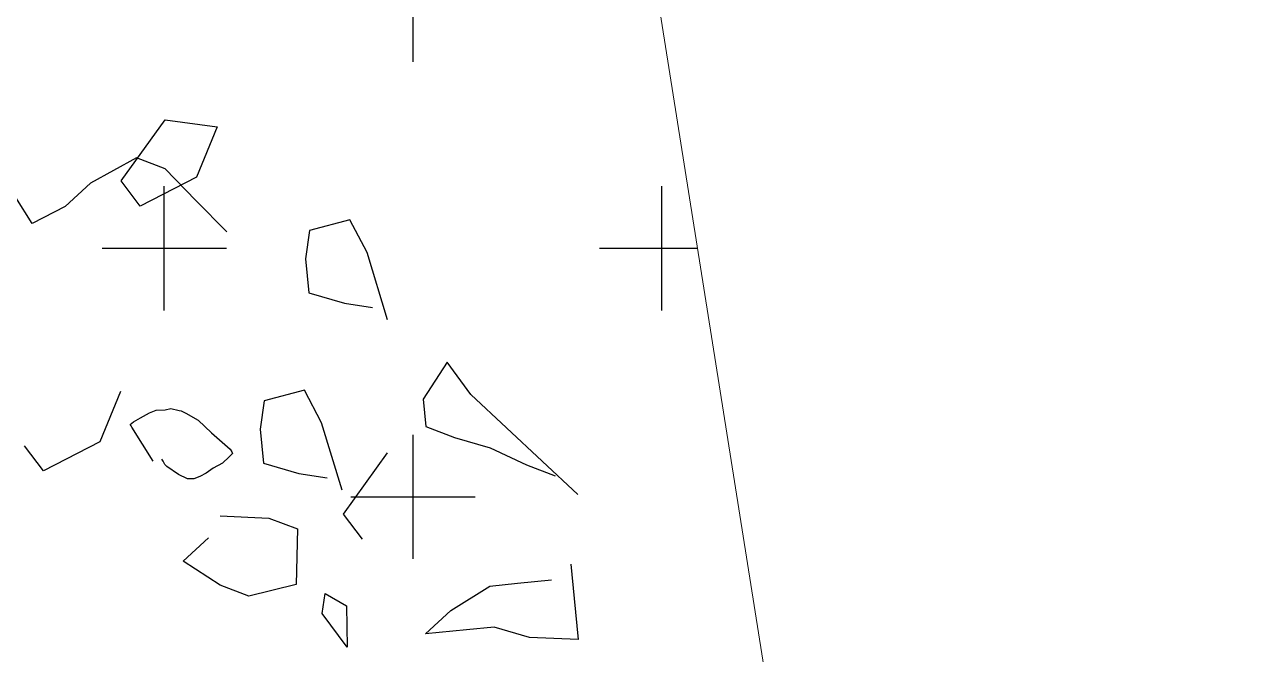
# Model space of a CAD drawing. Header units: metres. Extents: x 71066629 to 71645179, y 84793221 to 85208804.
# Drawn here: x 71291202 to 71295088, y 85029965 to 85031978 of the extents above; entities that cross this region are included whole.
import ezdxf

# ---------------------------------------------------------------- set-up
doc = ezdxf.new("R2010")
doc.units = ezdxf.units.M
doc.header["$LTSCALE"] = 1000
doc.layers.add('A_SITEP_PLANT', color=85, linetype='Continuous')
doc.layers.add('G-PLTG', color=105, linetype='Continuous')
doc.layers.add('G-ROAD-园区', color=175, linetype='Continuous', lineweight=13)

# ---------------------------------------------------------------- blocks, each defined once
blk = doc.blocks.new('A$C1F6C256B')
at = {"layer": 'A_SITEP_PLANT'}
for p, q in [((3249.197973627422, 4761.215573481459), (3342.693494050007, 4891.475529470248)), ((3249.197973627422, 4761.215573481459), (3342.693494050007, 4891.475529470248)), ((3342.693494050007, 4891.475529470248), (3453.423820877448, 4876.593698202632)), ((3342.693494050007, 4891.475529470248), (3453.423820877448, 4876.593698202632)), ((3453.423820877448, 4876.593698202632), (3409.490183883754, 4769.352078148775)), ((3453.423820877448, 4876.593698202632), (3409.490183883754, 4769.352078148775)), ((3409.490183883754, 4769.352078148775), (3289.742684768687, 4707.798850702704)), ((3409.490183883754, 4769.352078148775), (3289.742684768687, 4707.798850702704)), ((3289.742684768687, 4707.798850702704), (3249.197973627422, 4761.215573481459)), ((3289.742684768687, 4707.798850702704), (3249.197973627422, 4761.215573481459)), ((3247.66344381345, 4313.069798164885), (3203.538838111272, 4205.809302339359)), ((3247.66344381345, 4313.069798164885), (3203.538838111272, 4205.809302339359)), ((3084.018383198592, 4143.892848137824), (3043.246627774381, 4197.672797390114)), ((3084.018383198592, 4143.892848137824), (3043.246627774381, 4197.672797390114)), ((3203.538838111272, 4205.809302339359), (3084.018383198592, 4143.892848137824)), ((3203.538838111272, 4205.809302339359), (3084.018383198592, 4143.892848137824)), ((3722.451039089821, 4052.06412123004), (3815.946561446064, 4182.324076198449)), ((3722.451039089821, 4052.06412123004), (3815.946561446064, 4182.324076198449)), ((3762.995750311646, 3998.647398008121), (3722.451039089821, 4052.06412123004)), ((3762.995750311646, 3998.647398008121), (3722.451039089821, 4052.06412123004)), ((3676.647117171495, 3840.242052779504), (3683.067508242384, 3882.760826044134)), ((3676.647117171495, 3840.242052779504), (3683.067508242384, 3882.760826044134)), ((3683.067508242384, 3882.760826044134), (3728.858480652038, 3856.531667099189)), ((3683.067508242384, 3882.760826044134), (3728.858480652038, 3856.531667099189)), ((3730.039244128624, 3768.834022047376), (3676.647117171495, 3840.242052779504)), ((3730.039244128624, 3768.834022047376), (3676.647117171495, 3840.242052779504)), ((3728.858480652038, 3856.531667099189), (3730.039244128624, 3768.834022047376)), ((3728.858480652038, 3856.531667099189), (3730.039244128624, 3768.834022047376))]:
    blk.add_line(p, q, dxfattribs=at)
for points in [[(3473.7777669403, 4652.862259024725), (3408.382177790394, 4719.846033774054), (3342.86123439169, 4787.019895005884), (3281.68472097331, 4810.31102710063), (3184.00574272417, 4756.546881498769), (3130.018292300636, 4707.10293943109), (3060.049517724488, 4670.847760305129), (3025.15007722727, 4726.075626857579), (2945.10744744417, 4791.814179006964), (2875.039999249333, 4755.551023203414), (2911.633928154304, 4832.615341187833), (2905.87078643858, 4890.923711068404), (2757.206448630022, 4905.771885571652), (2639.156751982402, 4908.671610995429), (2551.794455887866, 4900.036807867116), (2448.359197664133, 4904.583486402611), (2302.586514096067, 4890.175458220649), (2174.312713720719, 4848.159243940259), (2073.761900265294, 4823.450783481036), (1942.616438440862, 4810.488495459605), (1812.916890687891, 4782.897226676054), (1726.894799330679, 4759.624770690134), (1642.305664752203, 4721.926305813075), (1556.382073184126, 4698.663585379749)], [(3815.98792652745, 4465.938790074782), (3772.433690073434, 4608.731229103403), (3736.075726087671, 4678.787530440459), (3650.159170234168, 4655.525505478668), (3641.288228249585, 4595.768941090908), (3648.497284107842, 4522.831590448011), (3724.308054984373, 4500.986893841618), (3783.960321308055, 4492.110971484362)], [(3815.98792652745, 4465.938790074782), (3772.433690073434, 4608.731229103403), (3736.075726087671, 4678.787530440459), (3650.159170234168, 4655.525505478668), (3641.288228249585, 4595.768941090908), (3648.497284107842, 4522.831590448011), (3724.308054984373, 4500.986893841618), (3783.960321308055, 4492.110971484362)], [(4220.716764963814, 4093.786956594908), (3993.579105072014, 4306.854195292981), (3942.692419131286, 4375.474492084875), (3891.589587161667, 4296.773652004282), (3897.352902778948, 4238.463523185666), (3958.536451840249, 4215.173086418625), (4034.261680077005, 4193.115682379692), (4111.419691478077, 4156.634028333239), (4172.596378725662, 4133.341137228825)], [(4220.716764963814, 4093.786956594908), (3993.579105072014, 4306.854195292981), (3942.692419131286, 4375.474492084875), (3891.589587161667, 4296.773652004282), (3897.352902778948, 4238.463523185666), (3958.536451840249, 4215.173086418625), (4034.261680077005, 4193.115682379692), (4111.419691478077, 4156.634028333239), (4172.596378725662, 4133.341137228825)], [(3719.422010531707, 4103.119247044902), (3675.848129017977, 4246.110444705264), (3639.502948350739, 4315.965533153911), (3553.566573463671, 4292.904025599681), (3544.702667193487, 4233.14815668395), (3551.911549150303, 4160.212564978603), (3627.62399413978, 4138.35637374717), (3687.374586350459, 4129.491945943097)], [(3719.422010531707, 4103.119247044902), (3675.848129017977, 4246.110444705264), (3639.502948350739, 4315.965533153911), (3553.566573463671, 4292.904025599681), (3544.702667193487, 4233.14815668395), (3551.911549150303, 4160.212564978603), (3627.62399413978, 4138.35637374717), (3687.374586350459, 4129.491945943097)], [(3317.064598315221, 4164.612892572331), (3271.963476828299, 4236.849194021052), (3270.286940296472, 4240.154510014108), (3268.458860298386, 4243.059178351716), (3275.258315209649, 4248.352494660125), (3290.035572935769, 4256.75511078845), (3309.586585075012, 4267.551140122348), (3323.866556777619, 4273.198154153273), (3342.681370496051, 4273.900783967139), (3354.936654675053, 4276.654761141806), (3372.485089553287, 4272.610958494974), (3377.215997171763, 4271.535879752337), (3387.132371936576, 4266.737731817644), (3412.875821516325, 4251.933838833531), (3441.162741823646, 4225.053456235881), (3481.383410764218, 4190.488966913486), (3484.507102134172, 4184.248098362732), (3486.144213136751, 4181.324554832478), (3478.807384450105, 4173.664109562233), (3464.900482257595, 4160.34058437738), (3445.349469974521, 4149.544555025117), (3429.99642591906, 4139.163448635372), (3416.440362890542, 4132.045308110857), (3403.649380061601, 4126.924367466912), (3390.140598140715, 4127.131849853817), (3371.335857192636, 4136.065180634818), (3346.474631197576, 4153.649190464552), (3342.434978384757, 4157.485510742612), (3339.19515631668, 4162.950328683131), (3338.435172580357, 4164.803558867716), (3335.883846274344, 4169.17265318791)], [(3317.064598315221, 4164.612892572331), (3271.963476828299, 4236.849194021052), (3270.286940296472, 4240.154510014108), (3268.458860298386, 4243.059178351716), (3275.258315209649, 4248.352494660125), (3290.035572935769, 4256.75511078845), (3309.586585075012, 4267.551140122348), (3323.866556777619, 4273.198154153273), (3342.681370496051, 4273.900783967139), (3354.936654675053, 4276.654761141806), (3372.485089553287, 4272.610958494974), (3377.215997171763, 4271.535879752337), (3387.132371936576, 4266.737731817644), (3412.875821516325, 4251.933838833531), (3441.162741823646, 4225.053456235881), (3481.383410764218, 4190.488966913486), (3484.507102134172, 4184.248098362732), (3486.144213136751, 4181.324554832478), (3478.807384450105, 4173.664109562233), (3464.900482257595, 4160.34058437738), (3445.349469974521, 4149.544555025117), (3429.99642591906, 4139.163448635372), (3416.440362890542, 4132.045308110857), (3403.649380061601, 4126.924367466912), (3390.140598140715, 4127.131849853817), (3371.335857192636, 4136.065180634818), (3346.474631197576, 4153.649190464552), (3342.434978384757, 4157.485510742612), (3339.19515631668, 4162.950328683131), (3338.435172580357, 4164.803558867716), (3335.883846274344, 4169.17265318791)], [(3460.002922233602, 4048.138985823287), (3563.438180313387, 4043.592307341867), (3624.621729446342, 4020.301870511816), (3621.619638509932, 3902.245608329831), (3520.970325265836, 3877.527412246389), (3459.872492746508, 3901.028797445033), (3381.170067557367, 3952.129696647287), (3435.164379937574, 4001.576093070325)], [(3460.002922233602, 4048.138985823287), (3563.438180313387, 4043.592307341867), (3624.621729446342, 4020.301870511816), (3621.619638509932, 3902.245608329831), (3520.970325265836, 3877.527412246389), (3459.872492746508, 3901.028797445033), (3381.170067557367, 3952.129696647287), (3435.164379937574, 4001.576093070325)], [(4205.966149303829, 3945.231723447097), (4213.155386128637, 3872.494890274655), (4221.810182084795, 3784.930317861523), (4118.269388429529, 3789.466565301031), (4042.556943440228, 3811.322756460489), (3984.252091471048, 3805.559962431318), (3896.889795375871, 3796.925159302657), (3950.857426837436, 3846.56961884987), (4033.902147556306, 3898.887328882702), (4092.214035240526, 3904.650818311929), (4165.047609308443, 3911.849616895081)], [(4205.966149303829, 3945.231723447097), (4213.155386128637, 3872.494890274655), (4221.810182084795, 3784.930317861523), (4118.269388429529, 3789.466565301031), (4042.556943440228, 3811.322756460489), (3984.252091471048, 3805.559962431318), (3896.889795375871, 3796.925159302657), (3950.857426837436, 3846.56961884987), (4033.902147556306, 3898.887328882702), (4092.214035240526, 3904.650818311929), (4165.047609308443, 3911.849616895081)]]:
    blk.add_lwpolyline(points, dxfattribs=at)
for points in [[(3249.197972906346, 4761.215576165123), (3249.197972906346, 4761.215576165123)], [(3249.197972906346, 4761.215576165123), (3249.197972906346, 4761.215576165123)], [(3722.451039461361, 4052.064123184449), (3722.451039461361, 4052.064123184449)], [(3722.451039461361, 4052.064123184449), (3722.451039461361, 4052.064123184449)]]:
    blk.add_lwpolyline(points, close=True, dxfattribs=at)

msp = doc.modelspace()

# ---------------------------------------------------------------- hatches: boundary and pattern name
at = {"layer": 'G-PLTG'}
h = msp.add_hatch(dxfattribs=at)
h.set_pattern_fill('CROSS', color=256, scale=500, style=0)
h.set_pattern_definition([(0, (0, 0), (793.75, 793.75), [396.875, -1190.625]), (90, (198.4375, -198.4375), (-793.75, 793.75), [396.875, -1190.625])])
h.paths.add_polyline_path([(71288570.55134961, 85061443.37060535), (71260191.58164696, 85056948.58337198), (71260191.58164696, 85020234.32655975), (71266949.5167804, 85020531.79929733), (71295087.5225633, 85020296.83383997)])

# ---------------------------------------------------------------- linework, layer by layer
at = {"layer": 'G-ROAD-园区'}
msp.add_line((71282644.44246885, 85098859.3494309), (71295087.52453226, 85020296.82140845), dxfattribs=at)

# ---------------------------------------------------------------- block references
at = {"layer": 'A_SITEP_PLANT', "xscale": 1.5, "yscale": 1.5, "zscale": 1.5}
msp.add_blockref('A$C1F6C256B', (71286637.5308928, 85024336.21678376), dxfattribs=at)

doc.saveas('drawing.dxf')
